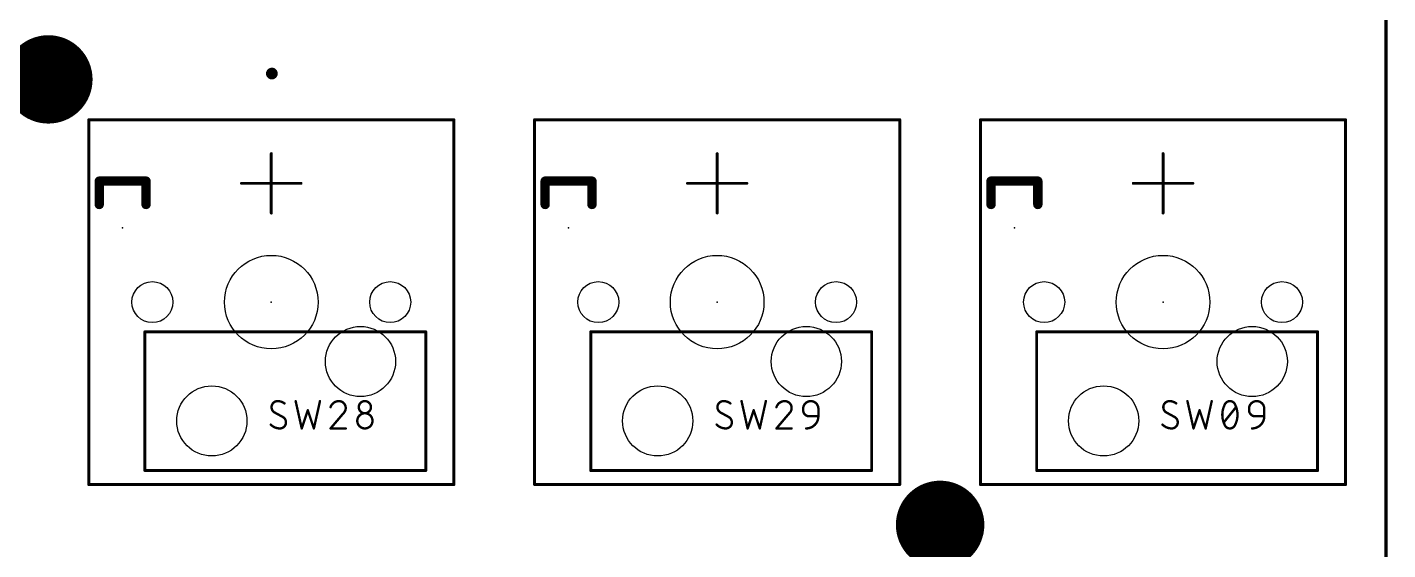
# Model space of a CAD drawing. Extents: x 0 to 305, y 0 to 96.
# Drawn here: x 246.7 to 304.9, y 37 to 59.4 of the extents above; entities that cross this region are included whole.
import ezdxf

# ---------------------------------------------------------------- set-up
doc = ezdxf.new("R2010")
doc.units = 0
for name, color, linetype in [('17', 110, 'CONTINUOUS'), ('18', 110, 'CONTINUOUS'), ('20', 31, 'CONTINUOUS'), ('21', 253, 'CONTINUOUS'), ('22', 253, 'CONTINUOUS'), ('23', 53, 'CONTINUOUS'), ('24', 53, 'CONTINUOUS'), ('39', 12, 'CONTINUOUS')]:
    doc.layers.add(name, color=color, linetype=linetype)

# ---------------------------------------------------------------- blocks, each defined once
blk = doc.blocks.new('ROUNDP')
at = {"const_width": 0.5}
blk.add_lwpolyline([(0, -0.25, 1), (0, 0.25, 1), (0, -0.25)], format="xyb", dxfattribs=at)
blk = doc.blocks.new('ROUNDV')
at = {"const_width": 0.5}
blk.add_lwpolyline([(0, -0.25, 1), (0, 0.25, 1), (0, -0.25)], format="xyb", dxfattribs=at)

msp = doc.modelspace()

# ---------------------------------------------------------------- linework, layer by layer
at = {"layer": '20', "const_width": 0.1524}
msp.add_lwpolyline([(304.8, 91.75), (304.8, 3.5)], dxfattribs=at)
at = {"layer": '20'}
for centre, radius in [((257.175, 47.625), 2), ((276.225, 47.625), 2), ((295.275, 47.625), 2), ((252.095, 47.625), 0.8763), ((262.255, 47.625), 0.8763), ((271.145, 47.625), 0.8763), ((281.305, 47.625), 0.8763), ((290.195, 47.625), 0.8763), ((300.355, 47.625), 0.8763), ((260.985, 45.085), 1.5), ((280.035, 45.085), 1.5), ((299.085, 45.085), 1.5), ((254.635, 42.545), 1.5), ((273.685, 42.545), 1.5), ((292.735, 42.545), 1.5)]:
    msp.add_circle(centre, radius, dxfattribs=at)
at = {"layer": '21'}
for points, const_width in [([(257.175, 51.435), (257.175, 53.975)], 0.127), ([(276.225, 51.435), (276.225, 53.975)], 0.127), ([(295.275, 51.435), (295.275, 53.975)], 0.127), ([(258.445, 52.705), (255.905, 52.705)], 0.127), ([(277.495, 52.705), (274.955, 52.705)], 0.127), ([(296.545, 52.705), (294.005, 52.705)], 0.127), ([(258.2162, 43.3922), (258.4758, 42.2238)], 0.1016), ([(258.4758, 42.2238), (258.7355, 43.0027)], 0.1016), ([(258.7355, 43.0027), (258.9951, 42.2238)], 0.1016), ([(258.9951, 42.2238), (259.2547, 43.3922)], 0.1016), ([(277.2662, 43.3922), (277.5258, 42.2238)], 0.1016), ([(277.5258, 42.2238), (277.7855, 43.0027)], 0.1016), ([(277.7855, 43.0027), (278.0451, 42.2238)], 0.1016), ([(278.0451, 42.2238), (278.3047, 43.3922)], 0.1016), ([(279.8993, 43.0027), (279.8993, 43.0676)], 0.1016), ([(280.5484, 43.0676), (280.5484, 42.7431)], 0.1016), ([(296.3162, 43.3922), (296.5758, 42.2238)], 0.1016), ([(296.5758, 42.2238), (296.8355, 43.0027)], 0.1016), ([(296.8355, 43.0027), (297.0951, 42.2238)], 0.1016), ([(297.0951, 42.2238), (297.3547, 43.3922)], 0.1016), ([(297.8712, 42.4834), (298.3905, 43.1326)], 0.1016), ([(298.9493, 43.0027), (298.9493, 43.0676)], 0.1016), ([(299.5984, 43.0676), (299.5984, 42.7431)], 0.1016), ([(257.6729, 42.7106), (257.3159, 42.9054)], 0.1016), ([(260.258, 42.8729), (259.7063, 42.2238)], 0.1016), ([(276.7229, 42.7106), (276.3659, 42.9054)], 0.1016), ([(279.308, 42.8729), (278.7563, 42.2238)], 0.1016), ([(280.5484, 42.7431), (280.1589, 42.7431)], 0.1016), ([(295.7729, 42.7106), (295.4159, 42.9054)], 0.1016), ([(299.5984, 42.7431), (299.2089, 42.7431)], 0.1016), ([(259.7063, 42.2238), (260.3554, 42.2238)], 0.1016), ([(278.7563, 42.2238), (279.4054, 42.2238)], 0.1016)]:
    msp.add_lwpolyline(points, dxfattribs=dict(at, const_width=const_width))
for points, const_width in [([(257.2067, 53.975, 1), (257.1433, 53.975)], 0.0635), ([(276.2568, 53.975, 1), (276.1933, 53.975)], 0.0635), ([(295.3068, 53.975, 1), (295.2433, 53.975)], 0.0635), ([(255.905, 52.7368, 1), (255.905, 52.6733)], 0.0635), ([(258.445, 52.6733, 1), (258.445, 52.7368)], 0.0635), ([(274.955, 52.7368, 1), (274.955, 52.6733)], 0.0635), ([(277.495, 52.6733, 1), (277.495, 52.7368)], 0.0635), ([(294.005, 52.7368, 1), (294.005, 52.6733)], 0.0635), ([(296.545, 52.6733, 1), (296.545, 52.7368)], 0.0635), ([(257.1433, 51.435, 1), (257.2067, 51.435)], 0.0635), ([(276.1933, 51.435, 1), (276.2568, 51.435)], 0.0635), ([(295.2433, 51.435, 1), (295.3068, 51.435)], 0.0635), ([(257.4457, 43.3922, 0.4142), (257.1861, 43.1326)], 0.1016), ([(257.1861, 43.1326, 0.2656), (257.3159, 42.9054)], 0.1016), ([(257.2114, 43.1326, 1), (257.1607, 43.1326)], 0.0508), ([(257.1607, 43.1326, 1), (257.2115, 43.1326)], 0.0508), ([(257.7378, 43.2948, 0.1623), (257.4457, 43.3922)], 0.1016), ([(257.4457, 43.4176, 1), (257.4457, 43.3668)], 0.0508), ([(257.4457, 43.3668, 1), (257.4457, 43.4176)], 0.0508), ([(257.7226, 43.2745, 1), (257.753, 43.3152)], 0.0508), ([(258.241, 43.3977, 1), (258.1914, 43.3867)], 0.0508), ([(258.7595, 43.0108, 1), (258.7114, 42.9947)], 0.0508), ([(258.7595, 42.9947, 1), (258.7114, 43.0108)], 0.0508), ([(259.2795, 43.3867, 1), (259.2299, 43.3977)], 0.0508), ([(260.0633, 43.3922, 0.3252), (259.7063, 43.1326)], 0.1016), ([(259.6821, 43.1404, 1), (259.7305, 43.1247)], 0.0508), ([(260.3554, 43.1001, 0.4142), (260.0633, 43.3922)], 0.1016), ([(260.0633, 43.4176, 1), (260.0633, 43.3668)], 0.0508), ([(260.0633, 43.3668, 1), (260.0633, 43.4176)], 0.0508), ([(260.258, 42.8729, 0.2053), (260.3554, 43.1001)], 0.1016), ([(260.3808, 43.1001, 1), (260.33, 43.1001)], 0.0508), ([(260.33, 43.1001, 1), (260.3808, 43.1001)], 0.0508), ([(261.4335, 43.1326, 1), (260.9142, 43.1326)], 0.1016), ([(260.9142, 43.1326, 1), (261.4335, 43.1326)], 0.1016), ([(260.9396, 43.1326, 1), (260.8888, 43.1326)], 0.0508), ([(260.8888, 43.1326, 1), (260.9396, 43.1326)], 0.0508), ([(261.4589, 43.1326, 1), (261.4081, 43.1326)], 0.0508), ([(261.4081, 43.1326, 1), (261.4589, 43.1326)], 0.0508), ([(276.4957, 43.3922, 0.4142), (276.2361, 43.1326)], 0.1016), ([(276.2361, 43.1326, 0.2656), (276.3659, 42.9054)], 0.1016), ([(276.2614, 43.1326, 1), (276.2107, 43.1326)], 0.0508), ([(276.2107, 43.1326, 1), (276.2615, 43.1326)], 0.0508), ([(276.7878, 43.2948, 0.1623), (276.4957, 43.3922)], 0.1016), ([(276.4957, 43.4176, 1), (276.4957, 43.3668)], 0.0508), ([(276.4957, 43.3668, 1), (276.4957, 43.4176)], 0.0508), ([(276.7726, 43.2745, 1), (276.803, 43.3152)], 0.0508), ([(277.291, 43.3977, 1), (277.2414, 43.3867)], 0.0508), ([(277.8095, 43.0108, 1), (277.7614, 42.9947)], 0.0508), ([(277.8095, 42.9947, 1), (277.7614, 43.0108)], 0.0508), ([(278.3295, 43.3867, 1), (278.2799, 43.3977)], 0.0508), ([(279.1133, 43.3922, 0.3252), (278.7563, 43.1326)], 0.1016), ([(278.7321, 43.1404, 1), (278.7805, 43.1247)], 0.0508), ([(279.4054, 43.1001, 0.4142), (279.1133, 43.3922)], 0.1016), ([(279.1133, 43.4176, 1), (279.1133, 43.3668)], 0.0508), ([(279.1133, 43.3668, 1), (279.1133, 43.4176)], 0.0508), ([(279.308, 42.8729, 0.2053), (279.4054, 43.1001)], 0.1016), ([(279.4308, 43.1001, 1), (279.38, 43.1001)], 0.0508), ([(279.38, 43.1001, 1), (279.4308, 43.1001)], 0.0508), ([(280.5484, 43.0676, 1), (279.8993, 43.0676)], 0.1016), ([(279.9247, 43.0676, 1), (279.8739, 43.0676)], 0.0508), ([(279.8739, 43.0676, 1), (279.9247, 43.0676)], 0.0508), ([(279.8993, 43.0027, 0.4142), (280.1589, 42.7431)], 0.1016), ([(279.9247, 43.0027, 1), (279.8739, 43.0027)], 0.0508), ([(279.8739, 43.0027, 1), (279.9247, 43.0027)], 0.0508), ([(280.5738, 43.0676, 1), (280.523, 43.0676)], 0.0508), ([(280.523, 43.0676, 1), (280.5738, 43.0676)], 0.0508), ([(295.5457, 43.3922, 0.4142), (295.286, 43.1326)], 0.1016), ([(295.286, 43.1326, 0.2656), (295.4159, 42.9054)], 0.1016), ([(295.2606, 43.1326, 1), (295.3114, 43.1326)], 0.0508), ([(295.3114, 43.1326, 1), (295.2607, 43.1326)], 0.0508), ([(295.8378, 43.2948, 0.1623), (295.5457, 43.3922)], 0.1016), ([(295.5457, 43.4176, 1), (295.5457, 43.3668)], 0.0508), ([(295.5457, 43.3668, 1), (295.5457, 43.4176)], 0.0508), ([(295.8226, 43.2745, 1), (295.853, 43.3152)], 0.0508), ([(296.341, 43.3977, 1), (296.2914, 43.3867)], 0.0508), ([(296.8595, 43.0108, 1), (296.8114, 42.9947)], 0.0508), ([(296.8595, 42.9947, 1), (296.8114, 43.0108)], 0.0508), ([(297.3795, 43.3867, 1), (297.3299, 43.3977)], 0.0508), ([(297.9037, 43.2299, 0.1139), (297.8063, 42.808)], 0.1016), ([(297.8796, 43.2382, 1), (297.9277, 43.2217)], 0.0508), ([(298.1308, 43.3922, 0.3205), (297.9037, 43.2299)], 0.1016), ([(297.9265, 43.2188, 1), (297.8808, 43.2411)], 0.0508), ([(298.358, 43.2299, 0.3205), (298.1308, 43.3922)], 0.1016), ([(298.1308, 43.4176, 1), (298.1308, 43.3668)], 0.0508), ([(298.1308, 43.3668, 1), (298.1308, 43.4176)], 0.0508), ([(298.3809, 43.2411, 1), (298.3352, 43.2188)], 0.0508), ([(298.4554, 42.808, 0.1139), (298.358, 43.2299)], 0.1016), ([(298.334, 43.2217, 1), (298.3821, 43.2382)], 0.0508), ([(298.4103, 43.1167, 1), (298.3707, 43.1484)], 0.0508), ([(299.5984, 43.0676, 1), (298.9493, 43.0676)], 0.1016), ([(298.9747, 43.0676, 1), (298.9239, 43.0676)], 0.0508), ([(298.9239, 43.0676, 1), (298.9747, 43.0676)], 0.0508), ([(298.9493, 43.0027, 0.4142), (299.2089, 42.7431)], 0.1016), ([(298.9747, 43.0027, 1), (298.9239, 43.0027)], 0.0508), ([(298.9239, 43.0027, 1), (298.9747, 43.0027)], 0.0508), ([(299.6238, 43.0676, 1), (299.573, 43.0676)], 0.0508), ([(299.573, 43.0676, 1), (299.6238, 43.0676)], 0.0508), ([(257.1536, 42.3861, 0.2), (257.5431, 42.2238)], 0.1016), ([(257.1716, 42.404, 1), (257.1356, 42.3682)], 0.0508), ([(257.328, 42.9277, 1), (257.3037, 42.8831)], 0.0508), ([(257.303, 42.8835, 1), (257.3288, 42.9272)], 0.0508), ([(257.5431, 42.2238, 0.4142), (257.8027, 42.4834)], 0.1016), ([(257.8027, 42.4834, 0.2656), (257.6729, 42.7106)], 0.1016), ([(257.6858, 42.7325, 1), (257.66, 42.6887)], 0.0508), ([(257.6607, 42.6883, 1), (257.685, 42.7329)], 0.0508), ([(257.8281, 42.4834, 1), (257.7773, 42.4834)], 0.0508), ([(257.7773, 42.4834, 1), (257.8281, 42.4834)], 0.0508), ([(260.2405, 42.8913, 1), (260.2756, 42.8545)], 0.0508), ([(260.2774, 42.8565, 1), (260.2387, 42.8894)], 0.0508), ([(261.4984, 42.5484, 1), (260.8493, 42.5484)], 0.1016), ([(260.8493, 42.5484, 1), (261.4984, 42.5484)], 0.1016), ([(260.8747, 42.5484, 1), (260.8239, 42.5484)], 0.0508), ([(260.8239, 42.5484, 1), (260.8747, 42.5484)], 0.0508), ([(261.5238, 42.5484, 1), (261.473, 42.5484)], 0.0508), ([(261.473, 42.5484, 1), (261.5238, 42.5484)], 0.0508), ([(276.2036, 42.3861, 0.2), (276.5931, 42.2238)], 0.1016), ([(276.2216, 42.404, 1), (276.1856, 42.3682)], 0.0508), ([(276.378, 42.9277, 1), (276.3537, 42.8831)], 0.0508), ([(276.353, 42.8835, 1), (276.3788, 42.9272)], 0.0508), ([(276.5931, 42.2238, 0.4142), (276.8527, 42.4834)], 0.1016), ([(276.8527, 42.4834, 0.2656), (276.7229, 42.7106)], 0.1016), ([(276.7358, 42.7325, 1), (276.71, 42.6887)], 0.0508), ([(276.7107, 42.6883, 1), (276.735, 42.7329)], 0.0508), ([(276.8781, 42.4834, 1), (276.8273, 42.4834)], 0.0508), ([(276.8273, 42.4834, 1), (276.8781, 42.4834)], 0.0508), ([(279.2905, 42.8913, 1), (279.3256, 42.8545)], 0.0508), ([(279.3274, 42.8565, 1), (279.2887, 42.8894)], 0.0508), ([(280.0291, 42.2238, 0.4142), (280.5484, 42.7431)], 0.1016), ([(280.1589, 42.7685, 1), (280.1589, 42.7177)], 0.0508), ([(280.1589, 42.7177, 1), (280.1589, 42.7685)], 0.0508), ([(280.5738, 42.7431, 1), (280.523, 42.7431)], 0.0508), ([(280.523, 42.7431, 1), (280.5738, 42.7431)], 0.0508), ([(280.5484, 42.7177, 1), (280.5484, 42.7685)], 0.0508), ([(295.2536, 42.3861, 0.2), (295.6431, 42.2238)], 0.1016), ([(295.2716, 42.404, 1), (295.2356, 42.3682)], 0.0508), ([(295.428, 42.9277, 1), (295.4037, 42.8831)], 0.0508), ([(295.403, 42.8835, 1), (295.4288, 42.9272)], 0.0508), ([(295.6431, 42.2238, 0.4142), (295.9027, 42.4834)], 0.1016), ([(295.9027, 42.4834, 0.2656), (295.7729, 42.7106)], 0.1016), ([(295.7858, 42.7325, 1), (295.76, 42.6887)], 0.0508), ([(295.7607, 42.6883, 1), (295.785, 42.7329)], 0.0508), ([(295.9281, 42.4834, 1), (295.8773, 42.4834)], 0.0508), ([(295.8773, 42.4834, 1), (295.9281, 42.4834)], 0.0508), ([(297.8063, 42.808, 0.1139), (297.9037, 42.3861)], 0.1016), ([(297.8317, 42.808, 1), (297.7809, 42.808)], 0.0508), ([(297.7809, 42.808, 1), (297.8317, 42.808)], 0.0508), ([(297.8514, 42.4993, 1), (297.891, 42.4676)], 0.0508), ([(297.9277, 42.3943, 1), (297.8796, 42.3778)], 0.0508), ([(297.9037, 42.3861, 0.3205), (298.1308, 42.2238)], 0.1016), ([(298.1308, 42.2238, 0.3205), (298.358, 42.3861)], 0.1016), ([(298.358, 42.3861, 0.1139), (298.4554, 42.808)], 0.1016), ([(298.3821, 42.3778, 1), (298.334, 42.3943)], 0.0508), ([(298.4808, 42.808, 1), (298.43, 42.808)], 0.0508), ([(298.43, 42.808, 1), (298.4808, 42.808)], 0.0508), ([(299.0791, 42.2238, 0.4142), (299.5984, 42.7431)], 0.1016), ([(299.2089, 42.7685, 1), (299.2089, 42.7177)], 0.0508), ([(299.2089, 42.7177, 1), (299.2089, 42.7685)], 0.0508), ([(299.6238, 42.7431, 1), (299.573, 42.7431)], 0.0508), ([(299.573, 42.7431, 1), (299.6238, 42.7431)], 0.0508), ([(299.5984, 42.7177, 1), (299.5984, 42.7685)], 0.0508), ([(257.5431, 42.2492, 1), (257.5431, 42.1984)], 0.0508), ([(257.5431, 42.1984, 1), (257.5431, 42.2492)], 0.0508), ([(258.4517, 42.2318, 1), (258.4999, 42.2158)], 0.0508), ([(258.451, 42.2183, 1), (258.5006, 42.2293)], 0.0508), ([(258.9703, 42.2293, 1), (259.0199, 42.2183)], 0.0508), ([(258.971, 42.2158, 1), (259.0192, 42.2318)], 0.0508), ([(259.6869, 42.2403, 1), (259.7256, 42.2073)], 0.0508), ([(259.7063, 42.2492, 1), (259.7063, 42.1984)], 0.0508), ([(260.3554, 42.1984, 1), (260.3554, 42.2492)], 0.0508), ([(276.5931, 42.2492, 1), (276.5931, 42.1984)], 0.0508), ([(276.5931, 42.1984, 1), (276.5931, 42.2492)], 0.0508), ([(277.5017, 42.2318, 1), (277.5499, 42.2158)], 0.0508), ([(277.501, 42.2183, 1), (277.5506, 42.2293)], 0.0508), ([(278.0203, 42.2293, 1), (278.0699, 42.2183)], 0.0508), ([(278.021, 42.2158, 1), (278.0692, 42.2318)], 0.0508), ([(278.7369, 42.2403, 1), (278.7756, 42.2073)], 0.0508), ([(278.7563, 42.2492, 1), (278.7563, 42.1984)], 0.0508), ([(279.4054, 42.1984, 1), (279.4054, 42.2492)], 0.0508), ([(280.0291, 42.2492, 1), (280.0291, 42.1984)], 0.0508), ([(295.6431, 42.2492, 1), (295.6431, 42.1984)], 0.0508), ([(295.6431, 42.1984, 1), (295.6431, 42.2492)], 0.0508), ([(296.5517, 42.2318, 1), (296.5999, 42.2158)], 0.0508), ([(296.551, 42.2183, 1), (296.6006, 42.2293)], 0.0508), ([(297.0703, 42.2293, 1), (297.1199, 42.2183)], 0.0508), ([(297.071, 42.2158, 1), (297.1192, 42.2318)], 0.0508), ([(297.8808, 42.3749, 1), (297.9265, 42.3972)], 0.0508), ([(298.1308, 42.2492, 1), (298.1308, 42.1984)], 0.0508), ([(298.1308, 42.1984, 1), (298.1308, 42.2492)], 0.0508), ([(298.3352, 42.3972, 1), (298.3809, 42.3749)], 0.0508), ([(299.0791, 42.2492, 1), (299.0791, 42.1984)], 0.0508)]:
    msp.add_lwpolyline(points, format="xyb", dxfattribs=dict(at, const_width=const_width))
at = {"layer": '22', "const_width": 0.4}
for points in [[(249.825, 51.8), (249.825, 52.8)], [(249.825, 52.8), (251.825, 52.8)], [(251.825, 52.8), (251.825, 51.8)], [(268.875, 51.8), (268.875, 52.8)], [(268.875, 52.8), (270.875, 52.8)], [(270.875, 52.8), (270.875, 51.8)], [(287.925, 51.8), (287.925, 52.8)], [(287.925, 52.8), (289.925, 52.8)], [(289.925, 52.8), (289.925, 51.8)]]:
    msp.add_lwpolyline(points, dxfattribs=at)
at = {"layer": '22', "const_width": 0.2}
for points in [[(249.925, 52.8, 1), (249.725, 52.8)], [(249.825, 52.9, 1), (249.825, 52.7)], [(251.925, 52.8, 1), (251.725, 52.8)], [(251.825, 52.7, 1), (251.825, 52.9)], [(268.975, 52.8, 1), (268.775, 52.8)], [(268.875, 52.9, 1), (268.875, 52.7)], [(270.975, 52.8, 1), (270.775, 52.8)], [(270.875, 52.7, 1), (270.875, 52.9)], [(288.025, 52.8, 1), (287.825, 52.8)], [(287.925, 52.9, 1), (287.925, 52.7)], [(290.025, 52.8, 1), (289.825, 52.8)], [(289.925, 52.7, 1), (289.925, 52.9)], [(249.725, 51.8, 1), (249.925, 51.8)], [(251.725, 51.8, 1), (251.925, 51.8)], [(268.775, 51.8, 1), (268.975, 51.8)], [(270.775, 51.8, 1), (270.975, 51.8)], [(287.825, 51.8, 1), (288.025, 51.8)], [(289.825, 51.8, 1), (290.025, 51.8)]]:
    msp.add_lwpolyline(points, format="xyb", dxfattribs=at)
at = {"layer": '23'}
for p in [(247.65, 57.15), (257.175, 47.625), (276.225, 47.625), (295.275, 47.625), (285.75, 38.1)]:
    msp.add_point(p, dxfattribs=at)
at = {"layer": '24'}
for p in [(250.825, 50.8), (269.875, 50.8), (288.925, 50.8)]:
    msp.add_point(p, dxfattribs=at)
at = {"layer": '39', "const_width": 0.0635}
for points in [[(249.375, 55.4568, 1), (249.375, 55.3933)], [(249.4067, 55.425, 1), (249.3433, 55.425)], [(265.0068, 55.425, 1), (264.9433, 55.425)], [(264.975, 55.3933, 1), (264.975, 55.4568)], [(268.425, 55.4568, 1), (268.425, 55.3933)], [(268.4567, 55.425, 1), (268.3933, 55.425)], [(284.0568, 55.425, 1), (283.9933, 55.425)], [(284.025, 55.3933, 1), (284.025, 55.4568)], [(287.475, 55.4568, 1), (287.475, 55.3933)], [(287.5068, 55.425, 1), (287.4433, 55.425)], [(303.1067, 55.425, 1), (303.0433, 55.425)], [(303.075, 55.3933, 1), (303.075, 55.4568)], [(251.775, 46.3868, 1), (251.775, 46.3233)], [(251.8067, 46.355, 1), (251.7433, 46.355)], [(263.8068, 46.355, 1), (263.7433, 46.355)], [(263.775, 46.3233, 1), (263.775, 46.3868)], [(270.825, 46.3868, 1), (270.825, 46.3233)], [(270.8567, 46.355, 1), (270.7933, 46.355)], [(282.8567, 46.355, 1), (282.7933, 46.355)], [(282.825, 46.3233, 1), (282.825, 46.3868)], [(289.875, 46.3868, 1), (289.875, 46.3233)], [(289.9067, 46.355, 1), (289.8433, 46.355)], [(301.9067, 46.355, 1), (301.8433, 46.355)], [(301.875, 46.3233, 1), (301.875, 46.3868)], [(251.775, 40.4568, 1), (251.775, 40.3933)], [(251.7433, 40.425, 1), (251.8067, 40.425)], [(263.7433, 40.425, 1), (263.8068, 40.425)], [(263.775, 40.3933, 1), (263.775, 40.4568)], [(270.825, 40.4568, 1), (270.825, 40.3933)], [(270.7933, 40.425, 1), (270.8567, 40.425)], [(282.7933, 40.425, 1), (282.8567, 40.425)], [(282.825, 40.3933, 1), (282.825, 40.4568)], [(289.875, 40.4568, 1), (289.875, 40.3933)], [(289.8433, 40.425, 1), (289.9067, 40.425)], [(301.8433, 40.425, 1), (301.9067, 40.425)], [(301.875, 40.3933, 1), (301.875, 40.4568)], [(249.375, 39.8568, 1), (249.375, 39.7933)], [(249.3433, 39.825, 1), (249.4067, 39.825)], [(264.9433, 39.825, 1), (265.0068, 39.825)], [(264.975, 39.7933, 1), (264.975, 39.8568)], [(268.425, 39.8568, 1), (268.425, 39.7933)], [(268.3933, 39.825, 1), (268.4567, 39.825)], [(283.9933, 39.825, 1), (284.0568, 39.825)], [(284.025, 39.7933, 1), (284.025, 39.8568)], [(287.475, 39.8568, 1), (287.475, 39.7933)], [(287.4433, 39.825, 1), (287.5068, 39.825)], [(303.0433, 39.825, 1), (303.1067, 39.825)], [(303.075, 39.7933, 1), (303.075, 39.8568)]]:
    msp.add_lwpolyline(points, format="xyb", dxfattribs=at)
at = {"layer": '39', "const_width": 0.127}
for points in [[(249.375, 39.825), (249.375, 55.425)], [(249.375, 55.425), (264.975, 55.425)], [(264.975, 55.425), (264.975, 39.825)], [(268.425, 39.825), (268.425, 55.425)], [(268.425, 55.425), (284.025, 55.425)], [(284.025, 55.425), (284.025, 39.825)], [(287.475, 39.825), (287.475, 55.425)], [(287.475, 55.425), (303.075, 55.425)], [(303.075, 55.425), (303.075, 39.825)], [(263.775, 46.355), (251.775, 46.355)], [(251.775, 46.355), (251.775, 40.425)], [(263.775, 40.425), (263.775, 46.355)], [(282.825, 46.355), (270.825, 46.355)], [(270.825, 46.355), (270.825, 40.425)], [(282.825, 40.425), (282.825, 46.355)], [(301.875, 46.355), (289.875, 46.355)], [(289.875, 46.355), (289.875, 40.425)], [(301.875, 40.425), (301.875, 46.355)], [(251.775, 40.425), (263.775, 40.425)], [(270.825, 40.425), (282.825, 40.425)], [(289.875, 40.425), (301.875, 40.425)], [(264.975, 39.825), (249.375, 39.825)], [(284.025, 39.825), (268.425, 39.825)], [(303.075, 39.825), (287.475, 39.825)]]:
    msp.add_lwpolyline(points, dxfattribs=at)

# ---------------------------------------------------------------- block references
at = {"layer": '17', "xscale": 3.78, "yscale": 3.78}
for p in [(247.65, 57.15), (247.65, 57.15), (285.75, 38.1), (285.75, 38.1)]:
    msp.add_blockref('ROUNDP', p, dxfattribs=at)
at = {"layer": '18', "xscale": 0.5024, "yscale": 0.5024}
msp.add_blockref('ROUNDV', (257.2, 57.4), dxfattribs=at)
msp.add_blockref('ROUNDV', (257.2, 57.4), dxfattribs=at)

doc.saveas('drawing.dxf')
